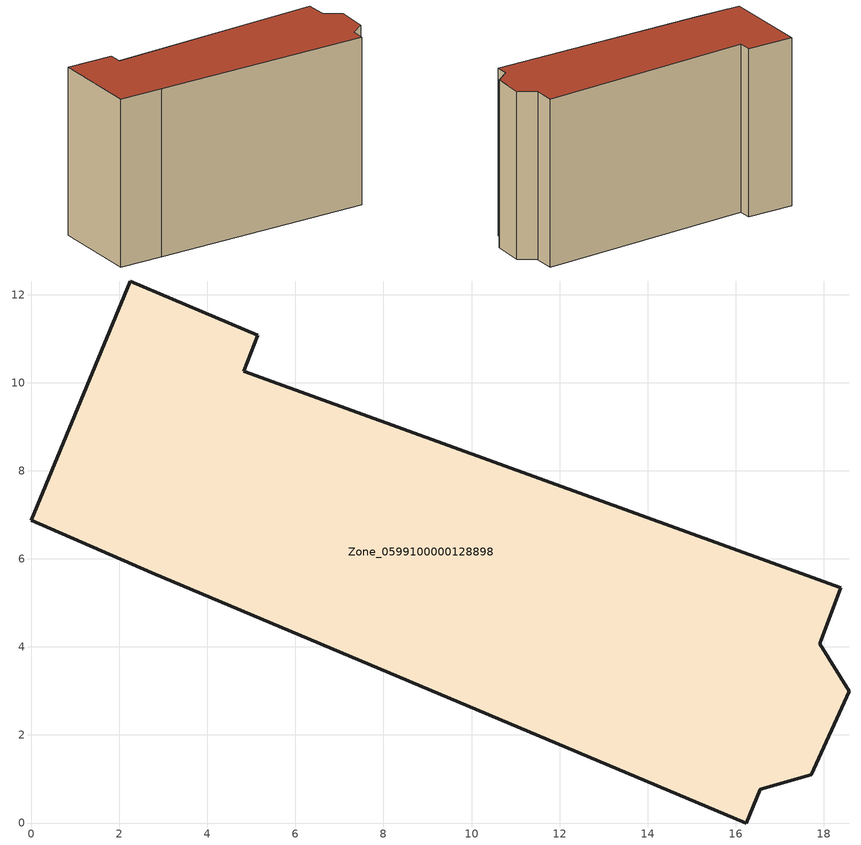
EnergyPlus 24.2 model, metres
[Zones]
Zone_0599100000128898
 floor ground (C_G): 17.91,4.07 18.58,2.99 17.72,1.1 16.56,0.77 16.24,0 2.74,5.68 0,6.88 2.25,12.31 5.14,11.08 4.82,10.26 18.39,5.34 z0
 wall outside (C_F): 2.74,5.68 16.24,0 16.56,0.77 17.72,1.1 18.58,2.99 17.91,4.07 18.39,5.34 4.82,10.26 5.14,11.08 2.25,12.31 0,6.88 2.74,5.68 z0:11.26
 roof outside (C_R): 18.39,5.34 4.82,10.26 5.14,11.08 2.25,12.31 0,6.88 2.74,5.68 16.24,0 16.56,0.77 17.72,1.1 18.58,2.99 17.91,4.07 z11.26
[BUILDING]
Pand.0599100000128898: North Axis=0; Terrain=City; Loads Convergence Tolerance Value=0.04; Temperature Convergence Tolerance Value=0.4; Solar Distribution=FullExterior; Maximum Number of Warmup Days=25; Minimum Number of Warmup Days=1
[Site:Location]
Rotterdam.The.Hague.AP_ZH_NLD Design_Conditions: Latitude=51.96; Longitude=4.45; Time Zone=1; Elevation=-4.5
[SITE:GROUNDTEMPERATURE:BUILDINGSURFACE]
18, 18, 18, 18, 18, 18, 18, 18, 18, 18, 18, 18
[MATERIAL] Thermal Absorptance=0.9; Solar Absorptance=0.7; Visible Absorptance=0.7
Name | Roughness | Thickness | Conductivity | Density | Specific Heat
G.TC.1946 | MediumSmooth | 0.15 | 1 | 540 | 1210
F.TC.1946 | Rough | 0.3 | 0.857143 | 1920 | 840
R.TC.1946 | MediumRough | 0.2 | 0.909091 | 1500 | 1000
[CONSTRUCTION]
C_G: G.TC.1946
C_F: F.TC.1946
C_R: R.TC.1946
[ZONE]
Zone_0599100000128898: Type=1; Multiplier=1; Ceiling Height=Autocalculate; Volume=Autocalculate; Floor Area=autocalculate; Part of Total Floor Area=Yes
[ZONEINFILTRATION:DESIGNFLOWRATE]
Infil_Zone_0599100000128898: Zone or ZoneList or Space or SpaceList=Zone_0599100000128898; Schedule=AlwaysOn; Design Flow Rate Calculation Method=Flow/Area; Flow Rate per Floor Area=0.003; Constant Term Coefficient=1; Temperature Term Coefficient=0; Velocity Term Coefficient=0; Velocity Squared Term Coefficient=0
[HVACTEMPLATE:ZONE:IDEALLOADSAIRSYSTEM]
Zone_0599100000128898: Maximum Heating Supply Air Temperature=50; Minimum Cooling Supply Air Temperature=13; Maximum Heating Supply Air Humidity Ratio=0.0156; Minimum Cooling Supply Air Humidity Ratio=0.0077; Heating Limit=NoLimit; Cooling Limit=NoLimit; Dehumidification Control Type=ConstantSensibleHeatRatio; Cooling Sensible Heat Ratio=0.7; Dehumidification Setpoint=60; Humidification Control Type=None; Humidification Setpoint=30; Outdoor Air Method=None; Outdoor Air Flow Rate per Person=0.00944; Outdoor Air Flow Rate per Zone Floor Area=0; Outdoor Air Flow Rate per Zone=0; Demand Controlled Ventilation Type=None; Outdoor Air Economizer Type=NoEconomizer; Heat Recovery Type=None; Sensible Heat Recovery Effectiveness=0.7; Latent Heat Recovery Effectiveness=0.65
[ZONECONTROL:THERMOSTAT]
ThermostatControl_Zone_0599100000128898: Zone or ZoneList=Zone_0599100000128898; Control Type Schedule=DualSetpointControlType; Control 1=Thermostat_Zone_0599100000128898; Temperature Difference Between Cutout And Setpoint=0
[THERMOSTATSETPOINT:DUALSETPOINT]
Thermostat_Zone_0599100000128898: Heating Setpoint Temperature Schedule=HeatingSetpoint_Zone_0599100000128898; Cooling Setpoint Temperature Schedule=CoolingSetpoint_Zone_0599100000128898
[SCHEDULE:COMPACT]
HeatingSetpoint_Zone_0599100000128898: Through: 12/31, For: AllDays, Until: 24:00, 21
CoolingSetpoint_Zone_0599100000128898: Through: 12/31, For: AllDays, Until: 24:00, 24
DualSetpointControlType: Through: 12/31, For: AllDays, Until: 24:00, 4
AlwaysOn: Through: 12/31, For: AllDays, Until: 24:00, 1
